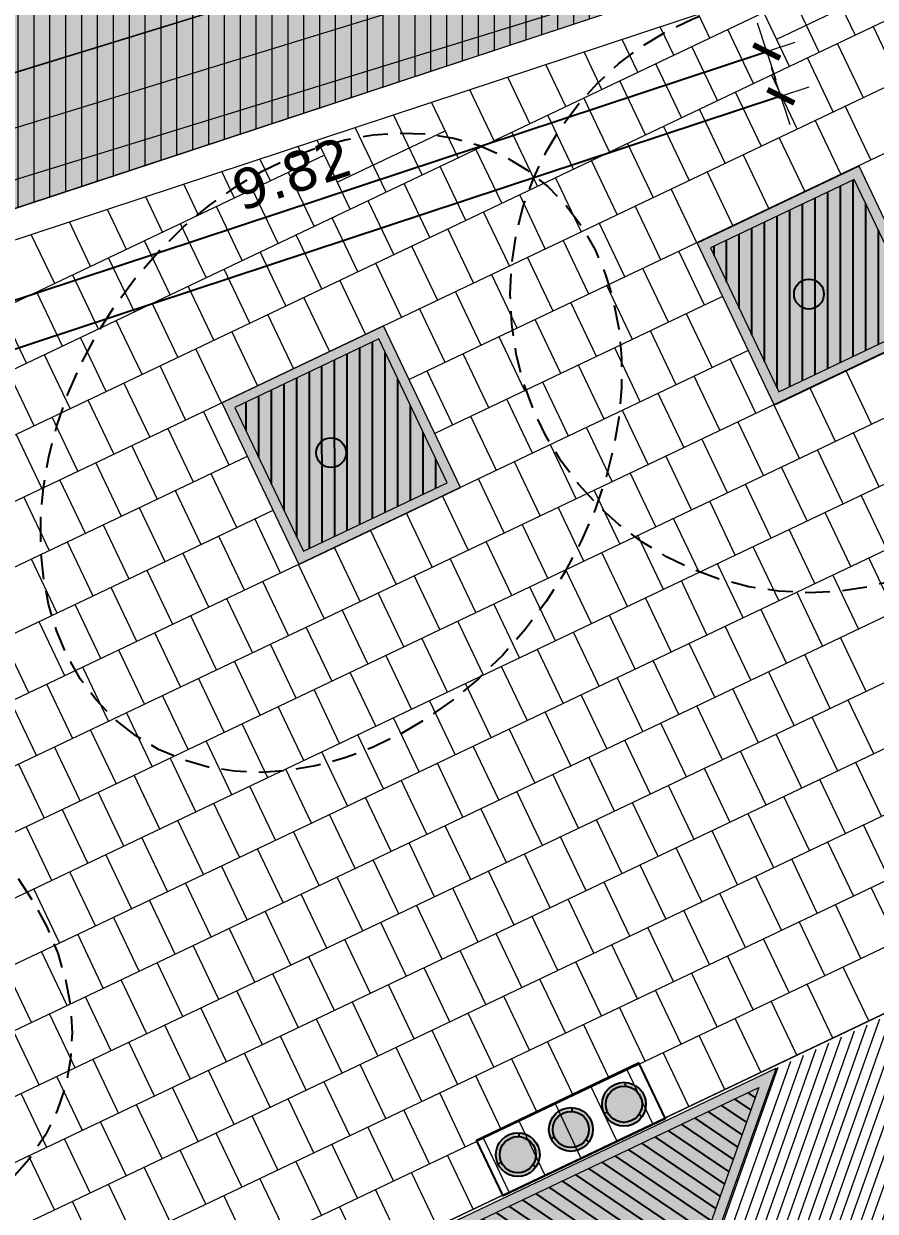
# Model space of a CAD drawing. Header units: metres. Extents: x 678805 to 1359287, y 2747329 to 5497370.
# Drawn here: x 679968.02 to 679976.57, y 2748676.28 to 2748688.2 of the extents above; entities that cross this region are included whole.
import ezdxf
from ezdxf.enums import TextEntityAlignment as Align

# ---------------------------------------------------------------- set-up
doc = ezdxf.new("R2010")
doc.units = ezdxf.units.M
doc.linetypes.add('XREF_MON_SFT_TREES$0$HIDDEN', pattern=[0.375, 0.25, -0.125])
for name, color, linetype in [('00_XREF_MON_HSC_PAVEMENT', 7, 'Continuous'), ('00_XREF_TWQ_BUILDINGS', 7, 'Continuous'), ('00_XREF_TWQ_SFT_TREES', 7, 'Continuous'), ('XREF_MON_BUILDINGS$0$COTAUX', 7, 'Continuous'), ('XREF_MON_GENERAL_LAYOUT$0$02-L-Plan Change', 8, 'Continuous'), ('XREF_MON_HSC_FURNITURE$0$02-L-litter bin', 8, 'Continuous'), ('XREF_MON_HSC_PAVEMENT$0$03-TR-Tree Pit_Green', 74, 'Continuous'), ('XREF_MON_SFT_TREES$0$SL_TREE_CANOPY', 251, 'XREF_MON_SFT_TREES$0$HIDDEN'), ('XREF_MON_SFT_TREES$0$SL_TREE_TRUNK', 251, 'Continuous')]:
    doc.layers.add(name, color=color, linetype=linetype)
for name, color, linetype, true_color in [('02-L-Waterfeatures 01', 7, 'Continuous', 0x4da6ff), ('XREF_MON_HSC_PAVEMENT$0$03-TR-Tree Pit_White', 7, 'Continuous', 0xfcfcfc), ('XREF_MON_SFT_TREES$0$SL_TREE_ACACIA_ETBAICA', 7, 'Continuous', 0x405700), ('XREF_MON_SFT_TREES$0$SL_TREE_ACACIA_GERRARDII', 7, 'Continuous', 0x4c4c00)]:
    doc.layers.add(name, color=color, linetype=linetype, true_color=true_color)
for name, color, linetype, lineweight in [('XREF_MON_BUILDINGS$0$02-L-02 Retaining walls_levels', 21, 'Continuous', 5), ('XREF_MON_GENERAL_LAYOUT$0$02-L-Level Curves 0.25-0.75m', 33, 'Continuous', 5), ('XREF_MON_GENERAL_LAYOUT$0$02-L-Material Change', 251, 'Continuous', 5), ('XREF_MON_GENERAL_LAYOUT$0$04-BK-Tree Pit', 6, 'Continuous', 5), ('XREF_MON_HSC_PAVEMENT$0$03-TR-Pavement_04_Dry Meadow_', 54, 'Continuous', 5), ('XREF_MON_HSC_PAVEMENT$0$04-BK-Tree Pit', 6, 'Continuous', 5)]:
    doc.layers.add(name, color=color, linetype=linetype, lineweight=lineweight)
doc.layers.add('XREF_MON_HSC_FURNITURE$0$00-AUX', color=2, linetype='Continuous', plot=False)
for name, color, linetype, lineweight, true_color in [('XREF_MON_HSC_PAVEMENT$0$02-L-Joints-Paviment_07_Precast Concrete Blocks 60X40', 7, 'Continuous', 5, 0x999999), ('XREF_MON_HSC_PAVEMENT$0$03-TR-Pavement_04_Dry Meadow_2', 7, 'Continuous', 5, 0xe2c75d), ('XREF_MON_HSC_PAVEMENT$0$03-TR-Pavement_07_Precast Concrete Blocks 20X10', 7, 'Continuous', 5, 0x999999), ('XREF_MON_HSC_PAVEMENT$0$03-TR-Pavement_07_Precast Concrete Blocks 60X40', 7, 'Continuous', 5, 0x999999)]:
    doc.layers.add(name, color=color, linetype=linetype, lineweight=lineweight, true_color=true_color)
doc.layers.get('XREF_MON_SFT_TREES$0$SL_TREE_ACACIA_ETBAICA').off()
doc.layers.get('XREF_MON_SFT_TREES$0$SL_TREE_ACACIA_GERRARDII').off()
doc.styles.add('XREF_MON_BUILDINGS$0$E200', font='verdana.ttf', dxfattribs={"height": 0.4})
doc.styles.add('XREF_MON_GENERAL_LAYOUT$0$Standard', font='arial.ttf')
doc.dimstyles.new('XREF_MON_BUILDINGS$0$E200', dxfattribs={"dimscale": 0.03, "dimtxt": 12, "dimasz": 1, "dimexe": 0.1, "dimexo": 1, "dimgap": 4, "dimtad": 1, "dimzin": 0, "dimdsep": 46, "dimtxsty": 'XREF_MON_BUILDINGS$0$E200', "dimblk1": 'XREF_MON_BUILDINGS$0$LINCOT200', "dimblk2": 'XREF_MON_BUILDINGS$0$LINCOT200', "dimsah": 1, "dimcen": 0.1, "dimdle": 0.1, "dimse1": 1, "dimse2": 1, "dimclrt": 256, "dimadec": 0, "dimazin": 0, "dimtfac": 0.015385, "dimtofl": 0, "dimtmove": 0, "dimatfit": 3, "dimldrblk": 'XREF_MON_BUILDINGS$0$LINCOT200', "dimfxl": 1, "dimtolj": 1, "dimtzin": 0, "dimarcsym": 0})

# ---------------------------------------------------------------- blocks, each defined once
blk = doc.blocks.new('XREF_MON_BUILDINGS$0$LINCOT200')
for p, q in [((0, -10), (0, 10)), ((0, 0), (10, 0))]:
    blk.add_line(p, q)
at = {"const_width": 1.88}
blk.add_lwpolyline([(3.54, -3.54), (-3.54, 3.54)], dxfattribs=at)
at = {"layer": 'XREF_MON_BUILDINGS$0$COTAUX'}
blk.add_line((0, 0), (-1.25, 0), dxfattribs=at)
blk = doc.blocks.new('*D202')
at = {"layer": 'DEFPOINTS', "color": 0, "transparency": 16777216}
for p in [(679975.206, 2748688.747), (679932.415, 2748674.619), (679932.836, 2748673.345)]:
    blk.add_point(p, dxfattribs=at)
at = {"layer": 'XREF_MON_BUILDINGS$0$02-L-02 Retaining walls_levels', "color": 0, "lineweight": -2, "transparency": 16777216}
blk.add_line((679975.598, 2748687.464), (679932.864, 2748673.354), dxfattribs=at)
at = {"layer": 'XREF_MON_BUILDINGS$0$02-L-02 Retaining walls_levels', "color": 0, "lineweight": -2, "transparency": 16777216, "xscale": 0.03, "yscale": 0.03, "zscale": 0.03}
for p, rotation in [((679975.627, 2748687.473), 18.27196678621808), ((679932.836, 2748673.345), 198.2719667862181)]:
    blk.add_blockref('XREF_MON_BUILDINGS$0$LINCOT200', p, dxfattribs=dict(at, rotation=rotation))
at = {"layer": 'XREF_MON_BUILDINGS$0$02-L-02 Retaining walls_levels', "transparency": 16777216, "insert": (679954.128, 2748680.721), "char_height": 0.4, "attachment_point": 5, "rotation": 18.272, "style": 'XREF_MON_BUILDINGS$0$E200'}
blk.add_mtext('\\A1;45.06', dxfattribs=at)
blk = doc.blocks.new('*D206')
at = {"layer": 'DEFPOINTS', "color": 0, "transparency": 16777216}
for p in [(679975.212, 2748688.749), (679975.485, 2748687.923), (679965.883, 2748685.668)]:
    blk.add_point(p, dxfattribs=at)
at = {"layer": 'XREF_MON_BUILDINGS$0$02-L-02 Retaining walls_levels', "color": 0, "lineweight": -2, "transparency": 16777216}
blk.add_line((679966.184, 2748684.851), (679975.456, 2748687.914), dxfattribs=at)
at = {"layer": 'XREF_MON_BUILDINGS$0$02-L-02 Retaining walls_levels', "color": 0, "lineweight": -2, "transparency": 16777216, "xscale": 0.03, "yscale": 0.03, "zscale": 0.03}
for p, rotation in [((679975.485, 2748687.923), 18.27886604969164), ((679966.156, 2748684.842), 198.2788660496916)]:
    blk.add_blockref('XREF_MON_BUILDINGS$0$LINCOT200', p, dxfattribs=dict(at, rotation=rotation))
at = {"layer": 'XREF_MON_BUILDINGS$0$02-L-02 Retaining walls_levels', "transparency": 16777216, "insert": (679970.717, 2748686.695), "char_height": 0.4, "attachment_point": 5, "rotation": 18.2789, "style": 'XREF_MON_BUILDINGS$0$E200'}
blk.add_mtext('\\A1;9.82', dxfattribs=at)
blk = doc.blocks.new('XREF_MON_SFT_TREES$0$Acacia etbaica')
h = blk.add_hatch()
h.set_pattern_fill('ANSI31', color=256, scale=0.1)
edge = h.paths.add_edge_path()
edge.add_arc((0, 0), 3, 0, 360)
at = {"layer": 'XREF_MON_SFT_TREES$0$SL_TREE_TRUNK'}
h = blk.add_hatch(color=256, dxfattribs=at)
h.dxf.hatch_style = 1
edge = h.paths.add_edge_path()
edge.add_arc((0, 0), 0.15, 286.4511, 569.1271)
edge.add_arc((0, 0), 0.15, 209.1271, 286.4511)
at = {"layer": 'XREF_MON_SFT_TREES$0$SL_TREE_CANOPY'}
blk.add_circle((0, 0), 3, dxfattribs=at)
at = {"layer": 'XREF_MON_SFT_TREES$0$SL_TREE_TRUNK'}
blk.add_circle((0, 0), 0.15, dxfattribs=at)
blk.add_circle((0, 0), 0.15, dxfattribs=at)
blk = doc.blocks.new('XREF_MON_SFT_TREES$0$Acacia_gerrardii_1')
h = blk.add_hatch()
h.set_pattern_fill('ANSI31', color=256, scale=0.1, style=0)
edge = h.paths.add_edge_path()
edge.add_ellipse((0, 0), major_axis=(-2.995, -1.722), ratio=0.760082, start_angle=0, end_angle=360)
at = {"layer": 'XREF_MON_SFT_TREES$0$SL_TREE_TRUNK'}
h = blk.add_hatch(color=256, dxfattribs=at)
h.dxf.hatch_style = 1
edge = h.paths.add_edge_path()
edge.add_arc((0, 0), 0.15, -7.3549, 352.6451)
at = {"layer": 'XREF_MON_SFT_TREES$0$SL_TREE_CANOPY'}
blk.add_ellipse((0, 0), major_axis=(-2.995, -1.722), ratio=0.760082, dxfattribs=at)
at = {"layer": 'XREF_MON_SFT_TREES$0$SL_TREE_TRUNK'}
blk.add_circle((0, 0), 0.15, dxfattribs=at)
blk.add_circle((0, 0), 0.15, dxfattribs=at)
blk = doc.blocks.new('XREF_MON_SFT_TREES$0$Acacia_gerrardii')
h = blk.add_hatch()
h.set_pattern_fill('ANSI31', color=256, scale=0.1, style=0)
edge = h.paths.add_edge_path()
edge.add_ellipse((-0.079, 0.137), major_axis=(-2.334, 2.546), ratio=0.760082, start_angle=0, end_angle=360)
at = {"layer": 'XREF_MON_SFT_TREES$0$SL_TREE_TRUNK'}
h = blk.add_hatch(color=256, dxfattribs=at)
h.dxf.hatch_style = 1
edge = h.paths.add_edge_path()
edge.add_arc((0, 0), 0.15, -7.3549, 352.6451)
at = {"layer": 'XREF_MON_SFT_TREES$0$SL_TREE_CANOPY'}
blk.add_ellipse((-0.079, 0.137), major_axis=(-2.334, 2.546), ratio=0.760082, dxfattribs=at)
at = {"layer": 'XREF_MON_SFT_TREES$0$SL_TREE_TRUNK'}
blk.add_circle((0, 0), 0.15, dxfattribs=at)
blk.add_circle((0, 0), 0.15, dxfattribs=at)
blk = doc.blocks.new('XREF_MON_SFT_TREES')
at = {"layer": 'XREF_MON_SFT_TREES$0$SL_TREE_ACACIA_ETBAICA', "rotation": 25.44812939262281}
blk.add_blockref('XREF_MON_SFT_TREES$0$Acacia etbaica', (679975.909, 2748685.487), dxfattribs=at)
at = {"layer": 'XREF_MON_SFT_TREES$0$SL_TREE_ACACIA_GERRARDII', "rotation": 25.44812939262281}
for name, p in [('XREF_MON_SFT_TREES$0$Acacia_gerrardii', (679972.293, 2748691.695)), ('XREF_MON_SFT_TREES$0$Acacia_gerrardii_1', (679971.11, 2748683.894)), ('XREF_MON_SFT_TREES$0$Acacia_gerrardii', (679965.289, 2748678.493))]:
    blk.add_blockref(name, p, dxfattribs=at)
blk = doc.blocks.new('XREF_MON_HSC_PAVEMENT$0$Escocell Quadrat')
at = {"layer": 'XREF_MON_HSC_PAVEMENT$0$03-TR-Tree Pit_Green'}
h = blk.add_hatch(dxfattribs=at)
h.set_pattern_fill('ANSI31', color=256, scale=0.04, angle=19.5514)
h.set_pattern_definition([(64.551379247, (-1794786.01457, -2189831.7944), (-0.114677314033, 0.0545720958565), [])])
h.paths.add_polyline_path([(-1.159, 0.359), (-2.759, 0.359), (-2.759, -1.241), (-1.159, -1.241)])
at = {"layer": 'XREF_MON_HSC_PAVEMENT$0$03-TR-Tree Pit_White'}
h = blk.add_hatch(color=256, dxfattribs=at)
h.dxf.hatch_style = 1
h.paths.add_polyline_path([(-2.859, 0.459), (-1.059, 0.459), (-1.059, -1.341), (-2.859, -1.341)])
at = {"ltscale": 0.3}
blk.add_lwpolyline([(-2.759, -1.241), (-1.159, -1.241), (-1.159, 0.359), (-2.759, 0.359)], close=True, dxfattribs=at)
blk = doc.blocks.new('XREF_MON_HSC_PAVEMENT$0$Alcorque Parking 8m2')
at = {"layer": 'XREF_MON_HSC_PAVEMENT$0$03-TR-Tree Pit_Green', "ltscale": 0.3}
h = blk.add_hatch(dxfattribs=at)
h.set_pattern_fill('ANSI31', color=256, scale=0.04, angle=40)
h.set_pattern_definition([(85, (-679726.04474, -2748720.75428), (-0.1265167266577, 0.011068779329), [])])
h.paths.add_polyline_path([(-1.079, -0.384), (2.316, 1.231), (-0.189, 2.121)])
at = {"layer": 'XREF_MON_HSC_PAVEMENT$0$03-TR-Tree Pit_White'}
h = blk.add_hatch(color=256, dxfattribs=at)
h.dxf.hatch_style = 1
h.paths.add_polyline_path([(-1.254, -0.578), (2.577, 1.245), (-0.25, 2.249)])
blk = doc.blocks.new('XREF_MON_HSC_PAVEMENT')
at = {"layer": 'XREF_MON_HSC_PAVEMENT$0$03-TR-Pavement_04_Dry Meadow_', "linetype": 'Continuous'}
h = blk.add_hatch(dxfattribs=at)
h.set_pattern_fill('ANSI31', color=256, scale=0.0502, angle=45)
h.paths.add_polyline_path([(679964.011, 2748691.328), (679975.206, 2748688.747), (679932.702, 2748674.71), (679930.503, 2748678.264)])
at = {"layer": 'XREF_MON_HSC_PAVEMENT$0$03-TR-Pavement_04_Dry Meadow_2', "ltscale": 2, "transparency": 33554687}
h = blk.add_hatch(dxfattribs=at)
h.set_pattern_fill('AR-CONC', color=256, scale=0.0067, angle=290)
h.paths.add_polyline_path([(679964.011, 2748691.328), (679975.206, 2748688.747), (679932.702, 2748674.71), (679930.503, 2748678.264)])
at = {"layer": 'XREF_MON_HSC_PAVEMENT$0$03-TR-Pavement_07_Precast Concrete Blocks 20X10'}
h = blk.add_hatch(dxfattribs=at)
h.set_pattern_fill('ANSI31', color=256, scale=0.0315, angle=25.5)
h.set_pattern_definition([(70.5, (0, 0), (-0.094275932128, 0.033384858509), [])])
h.paths.add_polyline_path([(679945.648, 2748656.46), (679943.852, 2748660.24), (679944.878, 2748663.104), (679948.723, 2748664.934), (679951.551, 2748663.93), (679952.554, 2748666.757), (679956.392, 2748668.583), (679959.225, 2748667.582), (679960.23, 2748670.41), (679964.074, 2748672.238), (679966.807, 2748671.268), (679966.901, 2748671.235), (679967.905, 2748674.062), (679971.75, 2748675.891), (679974.576, 2748674.887), (679975.581, 2748677.714), (679979.425, 2748679.544), (679982.251, 2748678.54), (679983.256, 2748681.367), (679987.1, 2748683.196), (679989.832, 2748682.225), (679990.931, 2748685.019), (679994.775, 2748686.848), (679997.603, 2748685.845), (679998.607, 2748688.672), (680002.45, 2748690.501), (680005.277, 2748689.497), (680006.278, 2748692.322), (680010.255, 2748694.245), (680013.159, 2748693.214), (680014.955, 2748689.44)])
at = {"layer": 'XREF_MON_HSC_PAVEMENT$0$02-L-Joints-Paviment_07_Precast Concrete Blocks 60X40'}
for p, q in [((679976.968, 2748688.704), (679975.584, 2748688.045)), ((679976.374, 2748688.089), (679976.074, 2748688.719)), ((679976.013, 2748687.917), (679975.692, 2748688.593)), ((679974.913, 2748688.058), (679974.799, 2748688.298)), ((679974.552, 2748687.886), (679974.416, 2748688.172)), ((679974.19, 2748687.714), (679974.033, 2748688.045)), ((679973.829, 2748687.543), (679973.65, 2748687.919)), ((679973.468, 2748687.371), (679973.267, 2748687.792)), ((679973.107, 2748687.199), (679972.885, 2748687.666)), ((679972.746, 2748687.027), (679972.502, 2748687.539)), ((679972.385, 2748686.855), (679972.119, 2748687.413)), ((679972.023, 2748686.683), (679971.736, 2748687.286)), ((679971.172, 2748686.61), (679972.256, 2748687.126)), ((679971.662, 2748686.511), (679971.353, 2748687.16)), ((679971.043, 2748686.881), (679970.971, 2748687.034)), ((679970.863, 2748686.795), (679970.779, 2748686.97)), ((679971.301, 2748686.339), (679971.043, 2748686.881)), ((679970.501, 2748686.623), (679970.396, 2748686.844)), ((679970.14, 2748686.451), (679970.014, 2748686.718)), ((679970.94, 2748686.168), (679970.682, 2748686.709)), ((679969.779, 2748686.28), (679969.631, 2748686.591)), ((679970.579, 2748685.996), (679970.321, 2748686.537)), ((679969.418, 2748686.108), (679969.248, 2748686.465)), ((679969.057, 2748685.936), (679968.865, 2748686.338)), ((679970.217, 2748685.824), (679969.96, 2748686.366)), ((679968.695, 2748685.764), (679968.482, 2748686.212)), ((679969.856, 2748685.652), (679969.598, 2748686.194)), ((679968.334, 2748685.592), (679968.099, 2748686.086)), ((679969.495, 2748685.48), (679969.237, 2748686.022)), ((679969.134, 2748685.308), (679968.876, 2748685.85)), ((679968.773, 2748685.136), (679968.515, 2748685.678)), ((679968.411, 2748684.964), (679968.154, 2748685.506)), ((679968.05, 2748684.793), (679967.792, 2748685.334))]:
    blk.add_line(p, q, dxfattribs=at)
for points in [[(679975.712, 2748687.774), (679975.455, 2748688.316)], [(679975.351, 2748687.602), (679975.093, 2748688.144)], [(679976.813, 2748687.634), (679976.555, 2748688.176)], [(679974.99, 2748687.43), (679974.732, 2748687.972)], [(679976.452, 2748687.463), (679976.194, 2748688.005)], [(679976.151, 2748687.318), (679975.893, 2748687.86)], [(679974.629, 2748687.259), (679974.371, 2748687.8)], [(679974.268, 2748687.087), (679974.01, 2748687.628)], [(679975.79, 2748687.146), (679975.532, 2748687.688)], [(679975.428, 2748686.975), (679975.171, 2748687.516)], [(679973.906, 2748686.915), (679973.649, 2748687.457)], [(679975.067, 2748686.803), (679974.809, 2748687.345)], [(679976.53, 2748686.835), (679976.272, 2748687.377)], [(679973.545, 2748686.743), (679973.287, 2748687.285)], [(679976.228, 2748686.691), (679975.97, 2748687.232)], [(679973.184, 2748686.571), (679972.926, 2748687.113)], [(679974.706, 2748686.631), (679974.448, 2748687.173)], [(679974.345, 2748686.459), (679974.087, 2748687.001)], [(679975.867, 2748686.519), (679975.609, 2748687.061)], [(679972.823, 2748686.399), (679972.565, 2748686.941)], [(679975.506, 2748686.347), (679975.248, 2748686.889)], [(679972.462, 2748686.227), (679972.204, 2748686.769)], [(679973.984, 2748686.287), (679973.726, 2748686.829)], [(679973.623, 2748686.115), (679973.365, 2748686.657)], [(679975.145, 2748686.175), (679974.887, 2748686.717)], [(679972.101, 2748686.055), (679971.843, 2748686.597)], [(679974.783, 2748686.003), (679974.526, 2748686.545)], [(679971.739, 2748685.884), (679971.482, 2748686.425)], [(679973.261, 2748685.943), (679973.004, 2748686.485)], [(679972.9, 2748685.771), (679972.642, 2748686.313)], [(679974.422, 2748685.831), (679974.164, 2748686.373)], [(679971.378, 2748685.712), (679971.12, 2748686.253)], [(679974.061, 2748685.659), (679973.803, 2748686.201)], [(679971.017, 2748685.54), (679970.759, 2748686.082)], [(679972.539, 2748685.6), (679972.281, 2748686.141)], [(679972.178, 2748685.428), (679971.92, 2748685.969)], [(679973.7, 2748685.487), (679973.442, 2748686.029)], [(679974.861, 2748685.375), (679974.603, 2748685.917)], [(679970.656, 2748685.368), (679970.398, 2748685.91)], [(679971.817, 2748685.256), (679971.559, 2748685.798)], [(679973.339, 2748685.316), (679973.081, 2748685.857)], [(679970.295, 2748685.196), (679970.037, 2748685.738)], [(679972.977, 2748685.144), (679972.72, 2748685.686)], [(679974.499, 2748685.204), (679974.242, 2748685.745)], [(679969.933, 2748685.024), (679969.676, 2748685.566)], [(679971.455, 2748685.084), (679971.198, 2748685.626)], [(679974.138, 2748685.032), (679973.88, 2748685.573)], [(679971.094, 2748684.912), (679970.836, 2748685.454)], [(679972.616, 2748684.972), (679972.358, 2748685.514)], [(679969.572, 2748684.852), (679969.314, 2748685.394)], [(679972.255, 2748684.8), (679971.997, 2748685.342)], [(679973.777, 2748684.86), (679973.519, 2748685.402)], [(679969.211, 2748684.68), (679968.953, 2748685.222)], [(679970.733, 2748684.74), (679970.475, 2748685.282)], [(679973.416, 2748684.688), (679973.158, 2748685.23)], [(679974.938, 2748684.748), (679974.68, 2748685.289)], [(679970.372, 2748684.568), (679970.114, 2748685.11)], [(679974.577, 2748684.576), (679974.319, 2748685.118)], [(679968.85, 2748684.509), (679968.592, 2748685.05)], [(679973.055, 2748684.516), (679972.797, 2748685.058)], [(679968.489, 2748684.337), (679968.231, 2748684.878)], [(679970.011, 2748684.396), (679969.753, 2748684.938)], [(679972.693, 2748684.344), (679972.436, 2748684.886)], [(679974.215, 2748684.404), (679973.958, 2748684.946)], [(679969.649, 2748684.225), (679969.392, 2748684.766)], [(679973.854, 2748684.232), (679973.596, 2748684.774)], [(679975.376, 2748684.292), (679975.118, 2748684.834)], [(679976.537, 2748684.18), (679976.279, 2748684.722)], [(679968.127, 2748684.165), (679967.87, 2748684.707)], [(679972.332, 2748684.172), (679972.074, 2748684.714)], [(679973.493, 2748684.06), (679973.235, 2748684.602)], [(679975.015, 2748684.12), (679974.757, 2748684.662)], [(679969.288, 2748684.053), (679969.03, 2748684.594)], [(679974.654, 2748683.948), (679974.396, 2748684.49)], [(679976.176, 2748684.008), (679975.918, 2748684.55)], [(679968.927, 2748683.881), (679968.669, 2748684.423)], [(679973.132, 2748683.888), (679972.874, 2748684.43)], [(679975.815, 2748683.836), (679975.557, 2748684.378)], [(679968.566, 2748683.709), (679968.308, 2748684.251)], [(679970.088, 2748683.769), (679969.83, 2748684.311)], [(679972.771, 2748683.716), (679972.513, 2748684.258)], [(679974.293, 2748683.776), (679974.035, 2748684.318)], [(679969.727, 2748683.597), (679969.469, 2748684.139)], [(679973.931, 2748683.604), (679973.674, 2748684.146)], [(679975.453, 2748683.664), (679975.196, 2748684.206)], [(679968.205, 2748683.537), (679967.947, 2748684.079)], [(679975.092, 2748683.492), (679974.834, 2748684.034)], [(679976.614, 2748683.552), (679976.356, 2748684.094)], [(679969.365, 2748683.425), (679969.108, 2748683.967)], [(679973.57, 2748683.432), (679973.312, 2748683.974)], [(679976.253, 2748683.38), (679975.995, 2748683.922)], [(679969.004, 2748683.253), (679968.746, 2748683.795)], [(679973.209, 2748683.261), (679972.951, 2748683.802)], [(679974.731, 2748683.32), (679974.473, 2748683.862)], [(679970.165, 2748683.141), (679969.907, 2748683.683)], [(679974.37, 2748683.148), (679974.112, 2748683.69)], [(679975.892, 2748683.208), (679975.634, 2748683.75)], [(679968.643, 2748683.081), (679968.385, 2748683.623)], [(679972.848, 2748683.089), (679972.59, 2748683.63)], [(679975.531, 2748683.036), (679975.273, 2748683.578)], [(679968.282, 2748682.909), (679968.024, 2748683.451)], [(679969.804, 2748682.969), (679969.546, 2748683.511)], [(679972.487, 2748682.917), (679972.229, 2748683.459)], [(679974.009, 2748682.977), (679973.751, 2748683.518)], [(679976.691, 2748682.924), (679976.434, 2748683.466)], [(679969.443, 2748682.797), (679969.185, 2748683.339)], [(679973.647, 2748682.805), (679973.39, 2748683.347)], [(679975.169, 2748682.865), (679974.912, 2748683.406)], [(679976.33, 2748682.752), (679976.072, 2748683.294)], [(679970.603, 2748682.685), (679970.346, 2748683.227)], [(679972.125, 2748682.745), (679971.868, 2748683.287)], [(679973.286, 2748682.633), (679973.028, 2748683.175)], [(679974.808, 2748682.693), (679974.55, 2748683.234)], [(679969.082, 2748682.625), (679968.824, 2748683.167)], [(679970.242, 2748682.513), (679969.984, 2748683.055)], [(679971.764, 2748682.573), (679971.506, 2748683.115)], [(679974.447, 2748682.521), (679974.189, 2748683.063)], [(679975.969, 2748682.581), (679975.711, 2748683.122)], [(679968.72, 2748682.453), (679968.463, 2748682.995)], [(679971.403, 2748682.401), (679971.145, 2748682.943)], [(679972.925, 2748682.461), (679972.667, 2748683.003)], [(679975.608, 2748682.409), (679975.35, 2748682.95)], [(679968.359, 2748682.282), (679968.101, 2748682.823)], [(679969.881, 2748682.341), (679969.623, 2748682.883)], [(679972.564, 2748682.289), (679972.306, 2748682.831)], [(679974.086, 2748682.349), (679973.828, 2748682.891)], [(679976.769, 2748682.297), (679976.511, 2748682.838)], [(679969.52, 2748682.17), (679969.262, 2748682.711)], [(679971.042, 2748682.229), (679970.784, 2748682.771)], [(679973.725, 2748682.177), (679973.467, 2748682.719)], [(679975.247, 2748682.237), (679974.989, 2748682.779)], [(679970.681, 2748682.057), (679970.423, 2748682.599)], [(679972.203, 2748682.117), (679971.945, 2748682.659)], [(679974.885, 2748682.065), (679974.628, 2748682.607)], [(679976.407, 2748682.125), (679976.15, 2748682.666)], [(679969.159, 2748681.998), (679968.901, 2748682.539)], [(679971.841, 2748681.945), (679971.584, 2748682.487)], [(679973.363, 2748682.005), (679973.106, 2748682.547)], [(679976.046, 2748681.953), (679975.788, 2748682.495)], [(679968.798, 2748681.826), (679968.54, 2748682.368)], [(679970.32, 2748681.886), (679970.062, 2748682.427)], [(679973.002, 2748681.833), (679972.744, 2748682.375)], [(679974.524, 2748681.893), (679974.266, 2748682.435)], [(679969.958, 2748681.714), (679969.701, 2748682.255)], [(679971.48, 2748681.773), (679971.222, 2748682.315)], [(679974.163, 2748681.721), (679973.905, 2748682.263)], [(679975.685, 2748681.781), (679975.427, 2748682.323)], [(679968.436, 2748681.654), (679968.179, 2748682.196)], [(679971.119, 2748681.602), (679970.861, 2748682.143)], [(679972.641, 2748681.661), (679972.383, 2748682.203)], [(679975.324, 2748681.609), (679975.066, 2748682.151)], [(679968.075, 2748681.482), (679967.817, 2748682.024)], [(679969.597, 2748681.542), (679969.339, 2748682.084)], [(679972.28, 2748681.489), (679972.022, 2748682.031)], [(679973.802, 2748681.549), (679973.544, 2748682.091)], [(679974.963, 2748681.437), (679974.705, 2748681.979)], [(679976.485, 2748681.497), (679976.227, 2748682.039)], [(679969.236, 2748681.37), (679968.978, 2748681.912)], [(679970.758, 2748681.43), (679970.5, 2748681.971)], [(679971.919, 2748681.318), (679971.661, 2748681.859)], [(679973.441, 2748681.377), (679973.183, 2748681.919)], [(679976.123, 2748681.325), (679975.866, 2748681.867)], [(679968.875, 2748681.198), (679968.617, 2748681.74)], [(679970.397, 2748681.258), (679970.139, 2748681.8)], [(679973.08, 2748681.206), (679972.822, 2748681.747)], [(679974.601, 2748681.265), (679974.344, 2748681.807)], [(679970.036, 2748681.086), (679969.778, 2748681.628)], [(679971.558, 2748681.146), (679971.3, 2748681.688)], [(679974.24, 2748681.093), (679973.982, 2748681.635)], [(679975.762, 2748681.153), (679975.504, 2748681.695)], [(679968.514, 2748681.026), (679968.256, 2748681.568)], [(679971.196, 2748680.974), (679970.939, 2748681.516)], [(679972.718, 2748681.034), (679972.461, 2748681.575)], [(679975.401, 2748680.981), (679975.143, 2748681.523)], [(679968.152, 2748680.854), (679967.895, 2748681.396)], [(679969.674, 2748680.914), (679969.417, 2748681.456)], [(679972.357, 2748680.862), (679972.099, 2748681.404)], [(679973.879, 2748680.922), (679973.621, 2748681.463)], [(679976.561, 2748680.869), (679976.304, 2748681.41)], [(679969.313, 2748680.742), (679969.055, 2748681.284)], [(679970.835, 2748680.802), (679970.577, 2748681.344)], [(679973.518, 2748680.75), (679973.26, 2748681.291)], [(679975.04, 2748680.809), (679974.782, 2748681.351)], [(679970.474, 2748680.63), (679970.216, 2748681.172)], [(679971.996, 2748680.69), (679971.738, 2748681.232)], [(679974.679, 2748680.638), (679974.421, 2748681.179)], [(679976.2, 2748680.697), (679975.942, 2748681.239)], [(679968.952, 2748680.57), (679968.694, 2748681.112)], [(679971.635, 2748680.518), (679971.377, 2748681.06)], [(679973.157, 2748680.578), (679972.899, 2748681.12)], [(679975.839, 2748680.525), (679975.581, 2748681.067)], [(679968.591, 2748680.398), (679968.333, 2748680.94)], [(679970.113, 2748680.458), (679969.855, 2748681)], [(679972.796, 2748680.406), (679972.538, 2748680.948)], [(679974.318, 2748680.466), (679974.06, 2748681.007)], [(679969.752, 2748680.286), (679969.494, 2748680.828)], [(679971.274, 2748680.346), (679971.016, 2748680.888)], [(679973.956, 2748680.294), (679973.699, 2748680.836)], [(679975.478, 2748680.353), (679975.22, 2748680.895)], [(679976.638, 2748680.242), (679976.38, 2748680.784)], [(679968.23, 2748680.227), (679967.972, 2748680.768)], [(679970.912, 2748680.174), (679970.655, 2748680.716)], [(679972.434, 2748680.234), (679972.177, 2748680.776)], [(679975.117, 2748680.181), (679974.859, 2748680.723)], [(679969.39, 2748680.114), (679969.133, 2748680.656)], [(679972.073, 2748680.062), (679971.815, 2748680.604)], [(679973.595, 2748680.122), (679973.337, 2748680.664)], [(679974.755, 2748680.009), (679974.498, 2748680.551)], [(679976.277, 2748680.07), (679976.019, 2748680.612)], [(679969.029, 2748679.943), (679968.771, 2748680.484)], [(679970.551, 2748680.002), (679970.293, 2748680.544)], [(679971.712, 2748679.89), (679971.454, 2748680.432)], [(679973.234, 2748679.95), (679972.976, 2748680.492)], [(679975.916, 2748679.898), (679975.658, 2748680.44)], [(679968.668, 2748679.771), (679968.41, 2748680.313)], [(679970.19, 2748679.831), (679969.932, 2748680.372)], [(679972.873, 2748679.778), (679972.615, 2748680.32)], [(679974.394, 2748679.838), (679974.136, 2748680.379)], [(679969.829, 2748679.659), (679969.571, 2748680.2)], [(679971.351, 2748679.718), (679971.093, 2748680.26)], [(679974.033, 2748679.666), (679973.775, 2748680.207)], [(679975.555, 2748679.726), (679975.297, 2748680.268)], [(679968.307, 2748679.599), (679968.049, 2748680.141)], [(679970.99, 2748679.547), (679970.732, 2748680.088)], [(679972.512, 2748679.606), (679972.254, 2748680.148)], [(679975.193, 2748679.555), (679974.936, 2748680.096)], [(679976.716, 2748679.613), (679976.458, 2748680.155)], [(679969.468, 2748679.487), (679969.21, 2748680.029)], [(679972.15, 2748679.434), (679971.893, 2748679.976)], [(679973.672, 2748679.494), (679973.414, 2748680.035)], [(679976.355, 2748679.442), (679976.097, 2748679.983)], [(679969.106, 2748679.315), (679968.849, 2748679.857)], [(679970.628, 2748679.375), (679970.371, 2748679.916)], [(679973.311, 2748679.322), (679973.053, 2748679.864)], [(679974.832, 2748679.383), (679974.574, 2748679.924)], [(679970.267, 2748679.203), (679970.009, 2748679.745)], [(679971.789, 2748679.263), (679971.531, 2748679.804)], [(679974.471, 2748679.211), (679974.213, 2748679.752)], [(679975.993, 2748679.27), (679975.736, 2748679.811)], [(679968.745, 2748679.143), (679968.487, 2748679.685)], [(679971.428, 2748679.091), (679971.17, 2748679.632)], [(679972.949, 2748679.15), (679972.692, 2748679.692)], [(679975.632, 2748679.098), (679975.374, 2748679.639)], [(679968.384, 2748678.971), (679968.126, 2748679.513)], [(679969.906, 2748679.031), (679969.648, 2748679.573)], [(679972.588, 2748678.978), (679972.331, 2748679.52)], [(679974.11, 2748679.039), (679973.852, 2748679.58)], [(679976.793, 2748678.987), (679976.535, 2748679.528)], [(679969.545, 2748678.859), (679969.287, 2748679.401)], [(679971.067, 2748678.919), (679970.809, 2748679.461)], [(679973.749, 2748678.867), (679973.491, 2748679.409)], [(679975.271, 2748678.926), (679975.013, 2748679.467)], [(679976.431, 2748678.815), (679976.174, 2748679.356)], [(679970.706, 2748678.747), (679970.448, 2748679.289)], [(679972.227, 2748678.806), (679971.969, 2748679.348)], [(679973.387, 2748678.695), (679973.13, 2748679.237)], [(679974.91, 2748678.754), (679974.652, 2748679.296)], [(679969.184, 2748678.687), (679968.926, 2748679.229)], [(679970.344, 2748678.575), (679970.087, 2748679.117)], [(679971.866, 2748678.634), (679971.608, 2748679.176)], [(679974.549, 2748678.582), (679974.291, 2748679.124)], [(679976.07, 2748678.643), (679975.812, 2748679.184)], [(679968.822, 2748678.515), (679968.565, 2748679.057)], [(679971.505, 2748678.463), (679971.247, 2748679.004)], [(679973.026, 2748678.523), (679972.769, 2748679.065)], [(679975.709, 2748678.471), (679975.451, 2748679.013)], [(679968.461, 2748678.343), (679968.203, 2748678.885)], [(679969.983, 2748678.403), (679969.725, 2748678.945)], [(679972.665, 2748678.351), (679972.407, 2748678.893)], [(679974.187, 2748678.41), (679973.93, 2748678.952)], [(679969.622, 2748678.231), (679969.364, 2748678.773)], [(679971.143, 2748678.291), (679970.886, 2748678.832)], [(679973.826, 2748678.238), (679973.569, 2748678.78)], [(679975.348, 2748678.299), (679975.09, 2748678.841)], [(679968.1, 2748678.172), (679967.842, 2748678.713)], [(679970.782, 2748678.119), (679970.525, 2748678.66)], [(679972.304, 2748678.179), (679972.046, 2748678.721)], [(679974.987, 2748678.127), (679974.729, 2748678.669)], [(679976.509, 2748678.187), (679976.251, 2748678.728)], [(679969.261, 2748678.059), (679969.003, 2748678.601)], [(679971.943, 2748678.008), (679971.685, 2748678.549)], [(679973.465, 2748678.066), (679973.207, 2748678.608)], [(679976.148, 2748678.015), (679975.89, 2748678.556)], [(679968.9, 2748677.887), (679968.642, 2748678.429)], [(679970.421, 2748677.947), (679970.163, 2748678.489)], [(679973.104, 2748677.895), (679972.846, 2748678.436)], [(679974.625, 2748677.955), (679974.368, 2748678.497)], [(679970.06, 2748677.775), (679969.802, 2748678.317)], [(679971.581, 2748677.836), (679971.324, 2748678.377)], [(679974.264, 2748677.783), (679974.007, 2748678.325)], [(679975.786, 2748677.843), (679975.529, 2748678.384)], [(679968.539, 2748677.716), (679968.281, 2748678.257)], [(679971.22, 2748677.664), (679970.963, 2748678.205)], [(679972.743, 2748677.723), (679972.485, 2748678.264)], [(679975.425, 2748677.671), (679975.167, 2748678.213)], [(679968.177, 2748677.544), (679967.92, 2748678.085)], [(679969.699, 2748677.603), (679969.441, 2748678.145)], [(679972.381, 2748677.551), (679972.124, 2748678.092)], [(679973.903, 2748677.612), (679973.645, 2748678.153)], [(679975.064, 2748677.499), (679974.806, 2748678.041)], [(679969.338, 2748677.431), (679969.08, 2748677.973)], [(679970.859, 2748677.492), (679970.601, 2748678.034)], [(679973.542, 2748677.44), (679973.284, 2748677.981)], [(679970.498, 2748677.32), (679970.24, 2748677.862)], [(679972.02, 2748677.379), (679971.763, 2748677.921)], [(679973.181, 2748677.268), (679972.923, 2748677.809)], [(679974.703, 2748677.327), (679974.445, 2748677.869)], [(679968.976, 2748677.259), (679968.719, 2748677.801)], [(679970.137, 2748677.148), (679969.879, 2748677.69)], [(679971.659, 2748677.207), (679971.401, 2748677.749)], [(679974.342, 2748677.155), (679974.084, 2748677.697)], [(679968.615, 2748677.088), (679968.357, 2748677.629)], [(679971.298, 2748677.035), (679971.04, 2748677.577)], [(679972.819, 2748677.096), (679972.562, 2748677.637)], [(679968.254, 2748676.916), (679967.996, 2748677.457)], [(679969.776, 2748676.976), (679969.518, 2748677.518)], [(679972.458, 2748676.924), (679972.201, 2748677.466)], [(679973.98, 2748676.983), (679973.723, 2748677.525)], [(679969.414, 2748676.804), (679969.157, 2748677.346)], [(679970.937, 2748676.863), (679970.679, 2748677.405)], [(679973.619, 2748676.812), (679973.362, 2748677.353)], [(679970.576, 2748676.691), (679970.318, 2748677.233)], [(679972.097, 2748676.752), (679971.839, 2748677.294)], [(679969.053, 2748676.633), (679968.795, 2748677.174)], [(679971.736, 2748676.58), (679971.478, 2748677.122)], [(679973.258, 2748676.64), (679973, 2748677.181)], [(679968.692, 2748676.461), (679968.434, 2748677.002)], [(679970.214, 2748676.52), (679969.957, 2748677.061)], [(679972.897, 2748676.468), (679972.639, 2748677.009)], [(679969.853, 2748676.348), (679969.595, 2748676.889)], [(679971.375, 2748676.408), (679971.117, 2748676.95)], [(679968.331, 2748676.289), (679968.073, 2748676.83)], [(679971.014, 2748676.236), (679970.756, 2748676.778)], [(679972.536, 2748676.296), (679972.278, 2748676.838)], [(679969.492, 2748676.176), (679969.234, 2748676.717)], [(679972.174, 2748676.124), (679971.917, 2748676.666)], [(679969.131, 2748676.004), (679968.873, 2748676.546)], [(679970.652, 2748676.065), (679970.395, 2748676.606)], [(679971.813, 2748675.952), (679971.556, 2748676.494)], [(679968.77, 2748675.832), (679968.512, 2748676.374)], [(679970.291, 2748675.893), (679970.033, 2748676.434)], [(679971.452, 2748675.78), (679971.194, 2748676.322)]]:
    blk.add_lwpolyline(points, dxfattribs=at)
at = {"layer": 'XREF_MON_HSC_PAVEMENT$0$03-TR-Pavement_07_Precast Concrete Blocks 60X40'}
for points in [[(680020.801, 2748709.23), (679963.793, 2748682.102)], [(680022.109, 2748706.531), (679937.293, 2748666.17)], [(680022.883, 2748704.905), (679938.247, 2748664.63)], [(680023.141, 2748704.363), (679938.565, 2748664.117)], [(680023.398, 2748703.822), (679835.554, 2748614.433)], [(680023.656, 2748703.28), (679835.744, 2748613.859)], [(680023.914, 2748702.738), (679835.935, 2748613.285)], [(680024.172, 2748702.196), (679836.125, 2748612.711)], [(680024.43, 2748701.654), (679836.315, 2748612.137)], [(680024.679, 2748701.109), (679776.702, 2748583.105)], [(679986.204, 2748692.102), (679936.022, 2748668.223)], [(679986.461, 2748691.56), (679971.894, 2748684.628)], [(679975.455, 2748688.316), (679963.535, 2748682.644)], [(679971.043, 2748686.881), (679958.221, 2748680.78)], [(679979.55, 2748685.614), (679966.243, 2748679.281)], [(679975.041, 2748685.461), (679972.152, 2748684.086)], [(679979.808, 2748685.072), (679966.501, 2748678.739)], [(679975.299, 2748684.92), (679936.976, 2748666.683)], [(679970.268, 2748683.855), (679946.611, 2748672.597)], [(679970.526, 2748683.313), (679946.868, 2748672.055)]]:
    blk.add_lwpolyline(points, dxfattribs=at)
at = {"layer": 'XREF_MON_HSC_PAVEMENT$0$04-BK-Tree Pit', "rotation": 25.44862075299672}
for p in [(679977.565, 2748686.812), (679972.79, 2748685.21)]:
    blk.add_blockref('XREF_MON_HSC_PAVEMENT$0$Escocell Quadrat', p, dxfattribs=at)
at = {"layer": 'XREF_MON_HSC_PAVEMENT$0$04-BK-Tree Pit', "xscale": -1, "rotation": 230.8963178951805}
blk.add_blockref('XREF_MON_HSC_PAVEMENT$0$Alcorque Parking 8m2', (679972.988, 2748676.498), dxfattribs=at)
blk = doc.blocks.new('XREF_MON_HSC_FURNITURE$0$3 concrete recycling bins')
at = {"true_color": 0xfcfcfc}
h = blk.add_hatch(color=7, dxfattribs=at)
h.dxf.hatch_style = 1
edge = h.paths.add_edge_path()
edge.add_arc((-0.59, 0), 0.22, 0, 360)
h = blk.add_hatch(color=7, dxfattribs=at)
h.dxf.hatch_style = 1
edge = h.paths.add_edge_path()
edge.add_arc((0, 0), 0.22, 0, 360)
h = blk.add_hatch(color=7, dxfattribs=at)
h.dxf.hatch_style = 1
edge = h.paths.add_edge_path()
edge.add_arc((0.59, 0), 0.22, 0, 360)
for points in [[(-0.499, 0.158), (-0.48, 0.191)], [(0.091, 0.158), (0.11, 0.191)], [(0.681, 0.158), (0.7, 0.191)], [(-0.773, 0), (-0.81, 0)], [(-0.182, 0), (-0.22, 0)], [(0.408, 0), (0.37, 0)], [(-0.499, -0.158), (-0.48, -0.191)], [(0.091, -0.158), (0.11, -0.191)], [(0.681, -0.158), (0.7, -0.191)]]:
    blk.add_lwpolyline(points)
for centre, radius in [((-0.59, 0), 0.22), ((-0.59, 0), 0.182), ((0, 0), 0.22), ((0, 0), 0.182), ((0.59, 0), 0.22), ((0.59, 0), 0.182)]:
    blk.add_circle(centre, radius)
at = {"layer": 'XREF_MON_HSC_FURNITURE$0$00-AUX'}
blk.add_lwpolyline([(-0.9, 0.311), (0.9, 0.311), (0.9, -0.311), (-0.9, -0.311)], close=True, dxfattribs=at)
blk = doc.blocks.new('XREF_MON_HSC_FURNITURE')
at = {"layer": 'XREF_MON_HSC_FURNITURE$0$02-L-litter bin', "rotation": 25.45070387122793}
blk.add_blockref('XREF_MON_HSC_FURNITURE$0$3 concrete recycling bins', (679973.518, 2748677.097), dxfattribs=at)
blk = doc.blocks.new('XREF_MON_GENERAL_LAYOUT$0$Escocell Quadrat')
at = {"ltscale": 0.3}
blk.add_lwpolyline([(-2.759, -1.241), (-1.159, -1.241), (-1.159, 0.359), (-2.759, 0.359)], close=True, dxfattribs=at)
at = {"layer": 'XREF_MON_GENERAL_LAYOUT$0$02-L-Material Change', "ltscale": 0.3}
blk.add_lwpolyline([(-2.859, -1.341), (-1.059, -1.341), (-1.059, 0.459), (-2.859, 0.459)], close=True, dxfattribs=at)
blk = doc.blocks.new('XREF_MON_GENERAL_LAYOUT$0$Alcorque Parking 8m2')
blk.add_lwpolyline([(2.316, 1.231), (-0.189, 2.121), (-1.079, -0.384)], close=True)
at = {"layer": 'XREF_MON_GENERAL_LAYOUT$0$02-L-Material Change'}
blk.add_lwpolyline([(2.577, 1.245), (-0.25, 2.249), (-1.254, -0.578)], close=True, dxfattribs=at)
blk = doc.blocks.new('XREF_MON_GENERAL_LAYOUT')
at = {"layer": 'XREF_MON_GENERAL_LAYOUT$0$02-L-Level Curves 0.25-0.75m', "ltscale": 0.3}
for points in [[(679963.404, 2748739.085), (679965.406, 2748733.021), (679964.33, 2748732.455), (679967.737, 2748722.138), (679966.66, 2748721.571), (679968.087, 2748717.252), (679967.216, 2748716.965), (679974.009, 2748689.024), (679931.58, 2748675.968), (679927.92, 2748681.879), (679917.883, 2748678.566), (679916.733, 2748679.435), (679919.099, 2748672.274), (679898.295, 2748665.707), (679848.514, 2748694.261)], [(679972.959, 2748689.261), (679931.303, 2748676.415), (679926.636, 2748683.953), (679919.462, 2748681.585), (679918.317, 2748682.456), (679915.987, 2748681.687), (679918.934, 2748672.759), (679904.882, 2748668.275), (679853.82, 2748697.564)], [(679931.303, 2748676.415), (679972.967, 2748689.264)], [(679974.961, 2748688.805), (679974.961, 2748688.804), (679931.864, 2748675.509), (679929.846, 2748678.768), (679925.192, 2748677.232), (679924.047, 2748678.103), (679917.847, 2748676.056), (679919.262, 2748671.788), (679889.359, 2748662.176)]]:
    blk.add_lwpolyline(points, dxfattribs=at)
at = {"layer": 'XREF_MON_GENERAL_LAYOUT$0$02-L-Material Change', "ltscale": 0.3}
blk.add_line((680010.256, 2748694.245), (679944.884, 2748663.137), dxfattribs=at)
at = {"layer": 'XREF_MON_GENERAL_LAYOUT$0$02-L-Material Change', "lineweight": 0, "ltscale": 0.2}
for p, q in [((679975.492, 2748688.843), (679859.008, 2748650.374)), ((679975.566, 2748688.551), (679859.174, 2748650.113))]:
    blk.add_line(p, q, dxfattribs=at)
at = {"layer": 'XREF_MON_GENERAL_LAYOUT$0$02-L-Plan Change', "lineweight": 0, "ltscale": 0.2}
blk.add_lwpolyline([(679975.206, 2748688.747), (679932.415, 2748674.619)], dxfattribs=at)
at = {"layer": 'XREF_MON_GENERAL_LAYOUT$0$04-BK-Tree Pit', "rotation": 25.44862075299672}
for p in [(679977.565, 2748686.812), (679972.79, 2748685.21)]:
    blk.add_blockref('XREF_MON_GENERAL_LAYOUT$0$Escocell Quadrat', p, dxfattribs=at)
at = {"layer": 'XREF_MON_GENERAL_LAYOUT$0$04-BK-Tree Pit', "xscale": -1, "rotation": 230.8963178951805}
blk.add_blockref('XREF_MON_GENERAL_LAYOUT$0$Alcorque Parking 8m2', (679972.988, 2748676.498), dxfattribs=at)
at = {"style": 'XREF_MON_GENERAL_LAYOUT$0$Standard'}
for tag, rotation, p in [('604,00', 330.2643, (679905.77, 2748776.558)), ('603,00', 330.2643, (679901.861, 2748753.477)), ('600,00', 133.826, (679944.597, 2748745.153)), ('602,00', 330.2643, (679883.319, 2748738.727)), ('601,00', 117.8906, (679920.972, 2748732.87)), ('601,00', 330.2643, (679864.777, 2748723.976)), ('600,00', 40.8833, (679777.405, 2748705.444, 1.17)), ('602,00', 330.2643, (679941.275, 2748705.483)), ('601,00', 40.8833, (679701.798, 2748703.889, 1.17)), ('598,00', 62.091, (679810.267, 2748702.619)), ('600,00', 330.2643, (679877.781, 2748691.131)), ('600,00', 19.5511, (679920.444, 2748685.496)), ('601,00', 330.2643, (679934.813, 2748683.804)), ('599,00', 330.2643, (679854.567, 2748679.061)), ('600,00', 88.3928, (679743.913, 2748675.572)), ('599,00', 20.6086, (679924.26, 2748675.216)), ('601,00', 88.3928, (679728.035, 2748671.318, -2)), ('602,00', 88.3928, (679711.826, 2748665.966, -1)), ('603,00', 88.3928, (679695.615, 2748660.611)), ('599,00', 40.8833, (679788.807, 2748655.829, 1.17)), ('601,00', 40.8833, (679627.612, 2748644.603, 1.17)), ('603,00', 41.7058, (679702.499, 2748628.484, 1.17)), ('600,00', 40.8833, (679645.925, 2748597.926, 1.17)), ('599,00', 34.2277, (679673.574, 2748555.136, 5.34))]:
    blk.add_attdef(tag, text='', height=1, rotation=rotation, dxfattribs=at).set_placement(p, align=Align.MIDDLE)
at = {"ltscale": 0.3, "style": 'XREF_MON_GENERAL_LAYOUT$0$Standard'}
for tag, rotation, p in [('603,50', 330.2643, (679911.501, 2748760.57)), ('602,50', 330.2643, (679892.865, 2748745.846)), ('600,50', 133.826, (679933.048, 2748738.729)), ('601,50', 330.2643, (679873.581, 2748731.671)), ('601,50', 101.2857, (679909.522, 2748726.945)), ('602,50', 330.2643, (679948.625, 2748713.86)), ('600,50', 39.606, (679743.243, 2748706.971)), ('600,50', 330.2643, (679880.266, 2748702.726)), ('600,50', 17.3537, (679917.615, 2748690.554)), ('599,50', 330.2643, (679867.197, 2748684.716)), ('599,50', 18.8944, (679921.71, 2748680.578)), ('599,50', 39.606, (679778.991, 2748677.241)), ('600,50', 88.3928, (679735.925, 2748673.586)), ('601,50', 88.3928, (679719.906, 2748668.581)), ('602,50', 88.3928, (679703.474, 2748663.452)), ('598,50', 330.2643, (679861.765, 2748662.397)), ('601,50', 39.606, (679610.513, 2748662.061)), ('600,00', 41.7058, (679752.308, 2748637.685)), ('601,00', 41.7058, (679736.044, 2748634.538)), ('599,00', 35.0835, (679763.043, 2748634.415, 1.17)), ('602,00', 41.7058, (679720.174, 2748633.096, 1.17)), ('600,00', 35.0835, (679747.063, 2748629.903, 1.17)), ('601,00', 35.0835, (679731.246, 2748625.239, 1.17)), ('600,50', 39.606, (679636.92, 2748621.339)), ('602,00', 35.0835, (679715.4, 2748620.639, 1.17)), ('599,50', 28.7604, (679659.482, 2748574.323))]:
    blk.add_attdef(tag, text='', height=1, rotation=rotation, dxfattribs=at).set_placement(p, align=Align.MIDDLE)
blk = doc.blocks.new('XREF_MON_BUILDINGS')
at = {"layer": 'XREF_MON_BUILDINGS$0$02-L-02 Retaining walls_levels'}
for p1, p2, distance, picture, middle in [((679975.206, 2748688.747), (679932.415, 2748674.619), 1.342, '*D202', (679954.128, 2748680.721)), ((679965.883, 2748685.668), (679975.212, 2748688.749), -0.87, '*D206', (679970.717, 2748686.695))]:
    dim = blk.add_aligned_dim(p1=p1, p2=p2, distance=distance, dimstyle='XREF_MON_BUILDINGS$0$E200', dxfattribs=at)
    dim.commit()
    dim.dimension.update_dxf_attribs({"geometry": picture, "text_midpoint": middle})

msp = doc.modelspace()

# ---------------------------------------------------------------- block references
at = {"layer": '00_XREF_MON_HSC_PAVEMENT'}
msp.add_blockref('XREF_MON_HSC_PAVEMENT', (0, 0), dxfattribs=at)

# ---------------------------------------------------------------- next in the draw order: block references
at = {"layer": '00_XREF_TWQ_BUILDINGS'}
msp.add_blockref('XREF_MON_BUILDINGS', (0, 0), dxfattribs=at)

# ---------------------------------------------------------------- next in the draw order: block references
msp.add_blockref('XREF_MON_BUILDINGS', (0, 0))

# ---------------------------------------------------------------- next in the draw order: block references
msp.add_blockref('XREF_MON_HSC_FURNITURE', (0, 0), dxfattribs=at)
at = {"layer": '00_XREF_TWQ_SFT_TREES'}
msp.add_blockref('XREF_MON_SFT_TREES', (0, 0), dxfattribs=at)
at = {"layer": '02-L-Waterfeatures 01', "color": 18, "true_color": 0x000000}
msp.add_blockref('XREF_MON_GENERAL_LAYOUT', (0, 0), dxfattribs=at)

doc.saveas('drawing.dxf')
